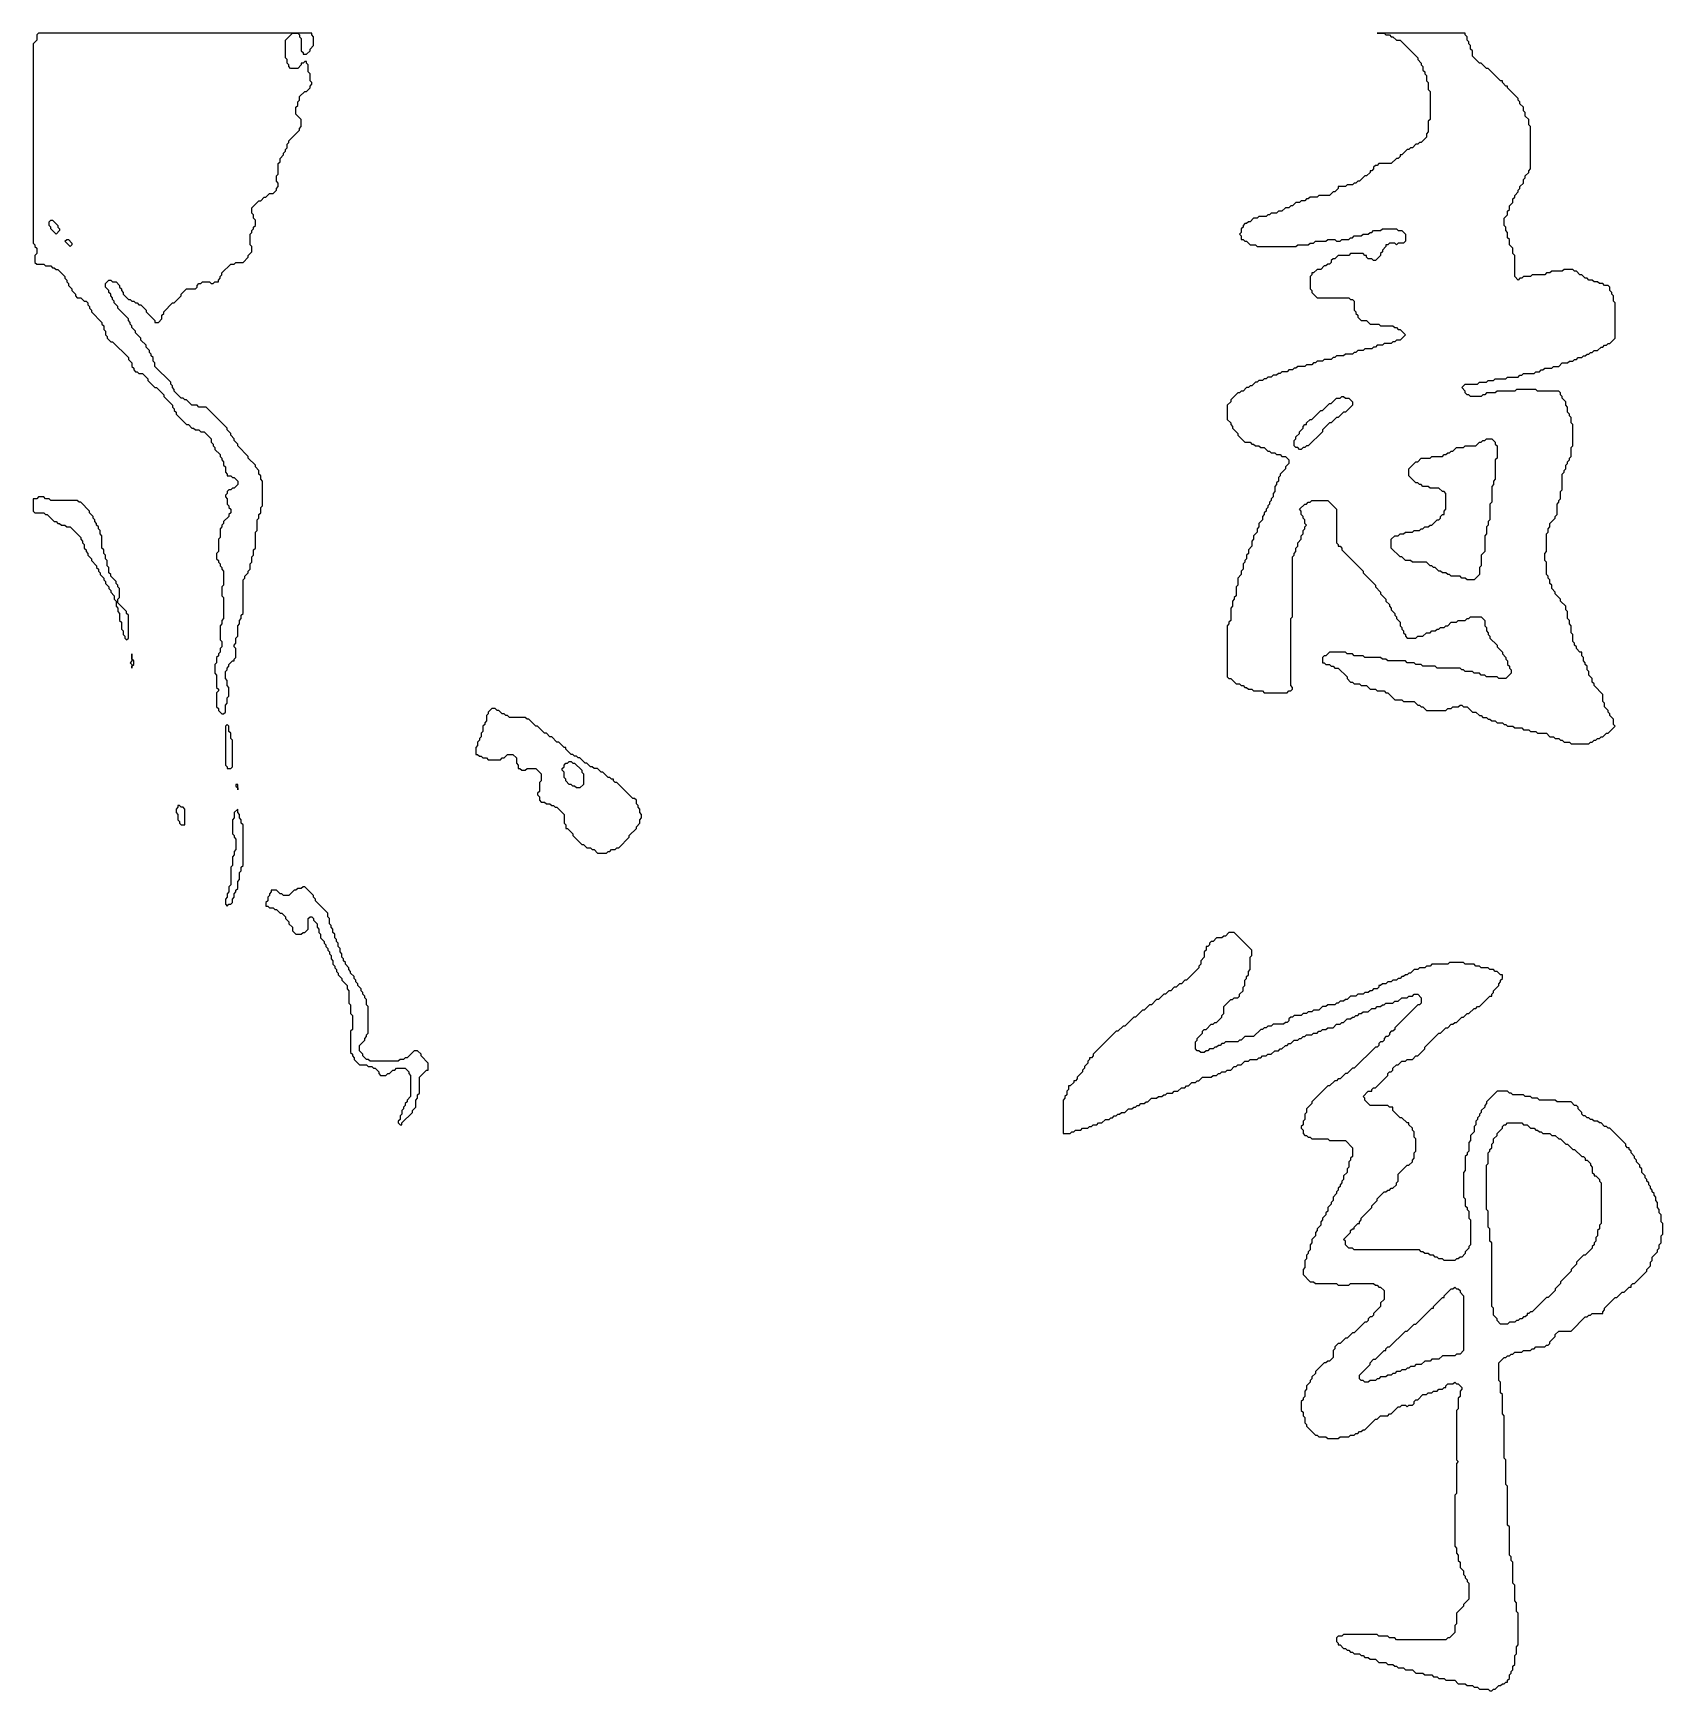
# Model space of a CAD drawing. Header units: millimetres. Extents: x 0 to 462, y 30 to 500.
import ezdxf

# ---------------------------------------------------------------- set-up
doc = ezdxf.new("R2010")
doc.units = ezdxf.units.MM

msp = doc.modelspace()

# ---------------------------------------------------------------- linework, layer by layer
for points in [[(1.5, 500), (1, 499.5), (1, 498), (0, 497), (0, 440.5), (0.5, 440), (0.5, 439.5), (1, 439), (1, 437.5), (0.5, 437), (0.5, 435), (1, 434.5), (3, 434.5), (3.5, 434), (5, 434), (5.5, 433.5), (6, 433.5), (6.5, 433), (7, 433), (9, 431), (9, 430.5), (9.5, 430), (9.5, 429.5), (10, 429), (10, 428.5), (11, 427.5), (11, 427), (12, 426), (12, 425.5), (12.5, 425), (13.5, 425), (14.5, 424), (15, 424), (15.5, 423.5), (15.5, 423), (16, 422.5), (16, 422), (16.5, 421.5), (16.5, 421), (19.5, 418), (19.5, 417.5), (20, 417), (20, 416), (20.5, 415.5), (20.5, 414.5), (21, 414), (21, 413.5), (22, 412.5), (22.5, 412.5), (27, 408), (27, 407.5), (28, 406.5), (28, 405.5), (28.5, 405), (28.5, 404.5), (29, 404), (29.5, 404), (30, 403.5), (31, 403.5), (32.5, 402), (32.5, 401.5), (34.5, 399.5), (35, 399.5), (37, 397.5), (37, 397), (39.5, 394.5), (39.5, 394), (40, 393.5), (40, 393), (40.5, 392.5), (40.5, 392), (43.5, 389), (44, 389), (45, 388), (45.5, 388), (46, 387.5), (47, 387.5), (47.5, 387), (48.5, 387), (50.5, 385), (50.5, 384), (51, 383.5), (51, 383), (51.5, 382.5), (51.5, 382), (53, 380.5), (53, 380), (53.5, 379.5), (53.5, 379), (54, 378.5), (54, 377.5), (54.5, 377), (54.5, 375.5), (55, 375), (55, 374.5), (56, 374.5), (56.5, 374), (57, 374), (58, 373), (58, 372), (57, 371), (56.5, 371), (56, 370.5), (55.5, 370.5), (55, 370), (55, 369.5), (54.5, 369), (54.5, 368.5), (55, 368), (55, 366.5), (55.5, 366), (55.5, 365.5), (56, 365), (56, 364), (55.5, 363.5), (55.5, 363), (54, 361.5), (54, 361), (53.5, 360.5), (53.5, 360), (53, 359.5), (53, 357), (52.5, 356.5), (52.5, 353), (52, 352.5), (52, 351), (52.5, 350.5), (52.5, 350), (53, 349.5), (53, 349), (53.5, 348.5), (53.5, 348), (54, 347.5), (54, 343.5), (53.5, 343), (53.5, 340.5), (54, 340), (54, 334), (53.5, 333.5), (53.5, 332.5), (53, 332), (53, 328), (53.5, 327.5), (53.5, 326), (53, 325.5), (53, 324.5), (52.5, 324), (52.5, 323.5), (52, 323), (52, 321.5), (51.5, 321), (51.5, 318.5), (52, 318), (52, 314.5), (52.5, 314), (52.5, 313.5), (52, 313), (52, 309), (52.5, 308.5), (52.5, 308), (53.5, 307), (54, 307), (54.5, 307.5), (54.5, 309.5), (55, 310), (55, 311.5), (55.5, 312), (55.5, 314.5), (55, 315), (55, 316.5), (54.5, 317), (54.5, 319), (55, 319.5), (55, 320), (55.5, 320.5), (55.5, 321), (56.5, 322), (57, 322), (57, 322.5), (57.5, 323), (57.5, 325.5), (57, 326), (57, 326.5), (57.5, 327), (57.5, 328.5), (58, 329), (58, 332), (58.5, 332.5), (58.5, 333.5), (59, 334), (59, 335), (59.5, 335.5), (59.5, 345), (60, 345.5), (60, 346), (61, 347), (61, 347.5), (61.5, 348), (61.5, 349.5), (62, 350), (62, 351.5), (62.5, 352), (62.5, 353.5), (63, 354), (63, 358.5), (63.5, 359), (63.5, 362), (64, 362.5), (64, 363.5), (64.5, 364), (64.5, 365.5), (65, 366), (65, 373), (64.5, 373.5), (64.5, 374.5), (64, 375), (64, 376), (63, 377), (63, 377.5), (61, 379.5), (61, 380), (58, 383), (58, 383.5), (57, 384.5), (57, 385), (56, 386), (56, 386.5), (55, 387.5), (55, 388), (49, 394), (47, 394), (46.5, 394.5), (45, 394.5), (43.5, 396), (43, 396), (42.5, 396.5), (42, 396.5), (40, 398.5), (40, 399), (39.5, 399.5), (39.5, 400), (39, 400.5), (39, 401), (34.5, 405.5), (34.5, 406.5), (34, 407), (34, 408), (33.5, 408.5), (33.5, 409), (33, 409.5), (33, 410), (32, 411), (32, 411.5), (30.5, 413), (30.5, 413.5), (29, 415), (29, 415.5), (28, 416.5), (28, 417), (27.5, 417.5), (27.5, 418), (27, 418.5), (27, 419), (24, 422), (24, 422.5), (23, 423.5), (23, 424), (22.5, 424.5), (22.5, 425), (22, 425.5), (22, 426), (21.5, 426.5), (21.5, 427), (20.5, 428), (20.5, 429), (21.5, 430), (22, 430), (22.5, 429.5), (23.5, 429.5), (24.5, 428.5), (24.5, 428), (25, 427.5), (25, 427), (25.5, 426.5), (25.5, 426), (27, 424.5), (27.5, 424.5), (28, 424), (28.5, 424), (29, 423.5), (29.5, 423.5), (30, 423), (30.5, 423), (32, 421.5), (32, 421), (34.5, 418.5), (34.5, 418), (35.5, 418), (36.5, 419), (36.5, 420), (37, 420.5), (37, 421), (39.5, 423.5), (40, 423.5), (42, 425.5), (42, 426), (43.5, 427.5), (46, 427.5), (46.5, 428), (46.5, 428.5), (47, 429), (47.5, 429), (48, 429.5), (50, 429.5), (50.5, 429), (51, 429), (51.5, 429.5), (52.5, 429.5), (52.5, 430), (53, 430.5), (53, 431), (53.5, 431.5), (53.5, 432), (56, 434.5), (57, 434.5), (57.5, 435), (59.5, 435), (61, 436.5), (61, 437), (62, 438), (62, 439.5), (61.5, 440), (61.5, 443), (62, 443.5), (62, 444), (62.5, 444.5), (62.5, 445), (63, 445.5), (63, 447), (62.5, 447.5), (62.5, 448.5), (62, 449), (62, 450.5), (64, 452.5), (64.5, 452.5), (65.5, 453.5), (66, 453.5), (67, 454.5), (68, 454.5), (69, 455.5), (69, 456), (69.5, 456.5), (69.5, 457.5), (69, 458), (69, 459.5), (69.5, 460), (69.5, 463), (70, 463.5), (70, 464.5), (71, 465.5), (71, 466), (71.5, 466.5), (71.5, 467), (72, 467.5), (72, 468.5), (72.5, 469), (72.5, 469.5), (75.5, 472.5), (75.5, 473), (76, 473.5), (76, 475.5), (74.5, 477), (74.5, 479), (75, 479.5), (75, 480.5), (75.5, 481), (75.5, 482), (77, 483.5), (77.5, 483.5), (78.5, 484.5), (78.5, 485), (79, 485.5), (79, 486), (78.5, 486.5), (78.5, 488.5), (78, 489), (78, 491), (77.5, 491.5), (77.5, 492), (77, 492), (76.5, 491.5), (76, 491.5), (76, 491), (75, 490), (73, 490), (72.5, 490.5), (72.5, 491), (72, 491.5), (72, 492.5), (71.5, 493), (71.5, 498), (73.5, 500), (75, 500), (75.5, 499.5), (75.5, 499), (76, 498.5), (76, 495), (76.5, 494.5), (76.5, 494), (77.5, 494), (78.5, 495), (78.5, 495.5), (79.5, 496.5), (79.5, 499), (79, 499.5), (79, 500)], [(381, 500), (383, 500), (383.5, 499.5), (384.5, 499.5), (385, 499), (385.5, 499), (386.5, 498), (387.5, 498), (392.5, 493), (392.5, 492.5), (393.5, 491.5), (393.5, 491), (394, 490.5), (394, 489.5), (394.5, 489), (394.5, 488.5), (395, 488), (395, 486.5), (395.5, 486), (395.5, 484), (396, 483.5), (396, 475.5), (395.5, 475), (395.5, 472), (395, 471.5), (395, 470.5), (393.5, 469), (393, 469), (392.5, 468.5), (392, 468.5), (391, 467.5), (390.5, 467.5), (390, 467), (389.5, 467), (388, 465.5), (387.5, 465.5), (387.5, 465), (387, 464.5), (386.5, 464.5), (385, 463), (381.5, 463), (381, 462.5), (380.5, 462.5), (380, 462), (380, 461.5), (379.5, 461), (379, 461), (379, 460.5), (378, 459.5), (377.5, 459.5), (376, 458), (375.5, 458), (375, 457.5), (374.5, 457.5), (374, 457), (372.5, 457), (372, 456.5), (370, 456.5), (370, 456), (369, 455), (368.5, 455), (367.5, 454), (364.5, 454), (364, 453.5), (362, 453.5), (361.5, 453), (361, 453), (360.5, 452.5), (359.5, 452.5), (359, 452), (358, 452), (357, 451), (356.5, 451), (356, 450.5), (355, 450.5), (354, 449.5), (353, 449.5), (352.5, 449), (351, 449), (350.5, 448.5), (350, 448.5), (349.5, 448), (347.5, 448), (347, 447.5), (346, 447.5), (345, 446.5), (344.5, 446.5), (344, 446), (343.5, 446), (343, 445.5), (343, 445), (342.5, 444.5), (342.5, 443.5), (342, 443), (342.5, 442.5), (342.5, 441.5), (343, 441.5), (343.5, 441), (344, 441), (345, 440), (346.5, 440), (347, 439.5), (358, 439.5), (358.5, 440), (361.5, 440), (362, 440.5), (363, 440.5), (363.5, 441), (366.5, 441), (367, 441.5), (369, 441.5), (369.5, 441), (370.5, 441), (371, 441.5), (373, 441.5), (373.5, 442), (374, 442), (374.5, 442.5), (376.5, 442.5), (377, 443), (378.5, 443), (379, 443.5), (379.5, 443.5), (380, 444), (382, 444), (382.5, 444.5), (386.5, 444.5), (387, 444), (388, 444), (389, 443), (389, 441), (388.5, 440.5), (387, 440.5), (386.5, 440), (386, 440.5), (384.5, 440.5), (384, 440), (383.5, 440), (383.5, 439.5), (382.5, 438.5), (382.5, 438), (382, 437.5), (382, 437), (380.5, 435.5), (380, 435.5), (379.5, 436), (378.5, 436), (378, 436.5), (378, 437), (377.5, 437), (377, 437.5), (373.5, 437.5), (373, 437), (370, 437), (369, 436), (368.5, 436), (368, 435.5), (368, 435), (367.5, 434.5), (367, 434.5), (366.5, 434), (366, 434), (365, 433), (364, 433), (363, 432), (362.5, 432), (362.5, 431.5), (362, 431), (362, 427.5), (362.5, 427), (362.5, 426.5), (364, 425), (373, 425), (373.5, 424.5), (374, 424.5), (374.5, 424), (374.5, 421.5), (375, 421), (375, 420.5), (375.5, 420), (375.5, 419.5), (376.5, 418.5), (378, 418.5), (379, 417.5), (381.5, 417.5), (382, 417), (385.5, 417), (386, 416.5), (386.5, 416.5), (387, 416), (387.5, 416), (389, 414.5), (387.5, 413), (386.5, 413), (386, 412.5), (385.5, 412.5), (385, 412), (383, 412), (382.5, 411.5), (381, 411.5), (380.5, 411), (380, 411), (379.5, 410.5), (377.5, 410.5), (377, 410), (375.5, 410), (375, 409.5), (374.5, 409.5), (374, 409), (372, 409), (371.5, 408.5), (369.5, 408.5), (369, 408), (368.5, 408), (368, 407.5), (366, 407.5), (365.5, 407), (364, 407), (363.5, 406.5), (363, 406.5), (362.5, 406), (361, 406), (360.5, 405.5), (358.5, 405.5), (358, 405), (357.5, 405), (357, 404.5), (356, 404.5), (355.5, 404), (354, 404), (353.5, 403.5), (353, 403.5), (352.5, 403), (351.5, 403), (351, 402.5), (350, 402.5), (349.5, 402), (349, 402), (348.5, 401.5), (347.5, 401.5), (347, 401), (346.5, 401), (345.5, 400), (345, 400), (344.5, 399.5), (344, 399.5), (343, 398.5), (342.5, 398.5), (342, 398), (341.5, 398), (339.5, 396), (339.5, 395.5), (338.5, 394.5), (338.5, 390.5), (339.5, 389.5), (339.5, 389), (340, 388.5), (340, 388), (341.5, 386.5), (341.5, 386), (343.5, 384), (345, 384), (345.5, 383.5), (346, 383.5), (346.5, 383), (347.5, 383), (348, 382.5), (349, 382.5), (350, 381.5), (350.5, 381.5), (351, 381), (352, 381), (352.5, 380.5), (353.5, 380.5), (354, 380), (355, 380), (356, 379), (356, 378), (355, 377), (355, 376.5), (353.5, 375), (353.5, 374.5), (353, 374), (353, 373), (352.5, 372.5), (352.5, 372), (352, 371.5), (352, 370), (351.5, 369.5), (351.5, 368.5), (351, 368), (351, 367.5), (350.5, 367), (350.5, 366.5), (350, 366), (350, 365.5), (349.5, 365), (349.5, 364.5), (349, 364), (349, 363.5), (348.5, 363), (348.5, 362), (347.5, 361), (347.5, 360), (347, 359.5), (347, 358.5), (346, 357.5), (346, 356.5), (345.5, 356), (345.5, 354.5), (344.5, 353.5), (344.5, 352.5), (344, 352), (344, 351), (343.5, 350.5), (343.5, 350), (343, 349.5), (343, 348), (342.5, 347.5), (342.5, 346.5), (341.5, 345.5), (341.5, 343.5), (341, 343), (341, 340.5), (340.5, 340), (340.5, 339.5), (340, 339), (340, 337.5), (339.5, 337), (339.5, 333.5), (339, 333), (339, 332.5), (338.5, 332), (338.5, 317.5), (339, 317), (339.5, 317), (341, 315.5), (342, 315.5), (342.5, 315), (343, 315), (343.5, 314.5), (344, 314.5), (344.5, 314), (345.5, 314), (346, 313.5), (348.5, 313.5), (349, 313), (355.5, 313), (356, 313.5), (356.5, 313.5), (357, 314), (357, 314.5), (356.5, 315), (356.5, 334), (357, 334.5), (357, 351.5), (357.5, 352), (357.5, 352.5), (358, 353), (358, 354), (358.5, 354.5), (358.5, 355.5), (359.5, 356.5), (359.5, 357.5), (360, 358), (360, 359), (360.5, 359.5), (360.5, 360), (361, 360.5), (360.5, 361), (360.5, 362), (360, 362.5), (360, 363), (359.5, 363.5), (359.5, 364.5), (359, 365), (360.5, 366.5), (361, 366.5), (361.5, 367), (362, 367), (362.5, 367.5), (367, 367.5), (369.5, 365), (369.5, 355.5), (370, 355), (370, 354.5), (370.5, 354.5), (371, 354), (371, 353.5), (377, 347.5), (377, 347), (380.5, 343.5), (380.5, 343), (382, 341.5), (382, 341), (383.5, 339.5), (383.5, 339), (384.5, 338), (384.5, 337.5), (385, 337), (385, 336.5), (386, 335.5), (386, 335), (386.5, 334.5), (386.5, 334), (387.5, 333), (387.5, 332), (388, 331.5), (388, 331), (388.5, 330.5), (388.5, 330), (389, 329.5), (389, 329), (389.5, 328.5), (392, 328.5), (392.5, 329), (394, 329), (395, 330), (396, 330), (396.5, 330.5), (397.5, 330.5), (398, 331), (398.5, 331), (399, 331.5), (400, 331.5), (400.5, 332), (401, 332), (402, 333), (403.5, 333), (404, 333.5), (406, 333.5), (406.5, 334), (407, 334), (407.5, 334.5), (410.5, 334.5), (411.5, 333.5), (411.5, 332), (412, 331.5), (412, 330.5), (412.5, 330), (412.5, 329.5), (413, 329), (413, 328.5), (415, 326.5), (415, 326), (416.5, 324.5), (416.5, 324), (417.5, 323), (417.5, 322.5), (418, 322), (418, 321), (418.5, 320.5), (418.5, 320), (419, 319.5), (419, 318.5), (417.5, 317), (415.5, 317), (415, 317.5), (412, 317.5), (411.5, 318), (410.5, 318), (410, 318.5), (408.5, 318.5), (408, 319), (406, 319), (405.5, 319.5), (405, 319.5), (404.5, 320), (398, 320), (397.5, 320.5), (394, 320.5), (393.5, 321), (392, 321), (391.5, 321.5), (389.5, 321.5), (389, 322), (384, 322), (383.5, 322.5), (382.5, 322.5), (382, 323), (377.5, 323), (377, 323.5), (374.5, 323.5), (374, 324), (372.5, 324), (372, 324.5), (367.5, 324.5), (366.5, 323.5), (366, 323.5), (365.5, 323), (365.5, 321.5), (366, 321.5), (366.5, 321), (367.5, 321), (368, 320.5), (368.5, 320.5), (369, 320), (370, 320), (372.5, 317.5), (372.5, 317), (373.5, 316), (374, 316), (374.5, 315.5), (376, 315.5), (376.5, 315), (378, 315), (379, 314), (380.5, 314), (381, 313.5), (383, 313.5), (383.5, 313), (384, 313), (386, 311), (388, 311), (388.5, 310.5), (391.5, 310.5), (392.5, 309.5), (393, 309.5), (393.5, 309), (394, 309), (395, 308), (400.5, 308), (401, 308.5), (402, 308.5), (402.5, 309), (404, 309), (404.5, 309.5), (405, 309.5), (405.5, 309), (406.5, 309), (408, 307.5), (409, 307.5), (410, 306.5), (410.5, 306.5), (411, 306), (412, 306), (412.5, 305.5), (413, 305.5), (413.5, 305), (414.5, 305), (415, 304.5), (416.5, 304.5), (417, 304), (417.5, 304), (418, 303.5), (419.5, 303.5), (420, 303), (422, 303), (422.5, 302.5), (424, 302.5), (424.5, 302), (426, 302), (426.5, 301.5), (429, 301.5), (430, 300.5), (431, 300.5), (431.5, 300), (432.5, 300), (433, 299.5), (433.5, 299.5), (434, 299), (435.5, 299), (436, 298.5), (441, 298.5), (441.5, 299), (442, 299), (442.5, 299.5), (443, 299.5), (443.5, 300), (444, 300), (444.5, 300.5), (445, 300.5), (446, 301.5), (446.5, 301.5), (448.5, 303.5), (448, 304), (448, 305.5), (447, 306.5), (447, 307), (446.5, 307.5), (446.5, 308), (445.5, 309), (445.5, 310), (445, 310.5), (445, 312.5), (442.5, 315), (442.5, 315.5), (442, 316), (442, 317), (441, 318), (441, 319), (440.5, 319.5), (440.5, 320.5), (440, 321), (440, 321.5), (439.5, 322), (439.5, 323), (439, 323.5), (439, 324.5), (438.5, 324.5), (437.5, 325.5), (437.5, 326), (437, 326.5), (437, 327), (436.5, 327.5), (436.5, 329.5), (436, 330), (436, 332), (435.5, 332.5), (435.5, 333.5), (435, 334), (435, 336), (434.5, 336.5), (434.5, 337.5), (433, 339), (433, 339.5), (431.5, 341), (431.5, 341.5), (430.5, 342.5), (430.5, 343.5), (430, 344), (430, 345), (429.5, 345.5), (429.5, 346), (429, 346.5), (429, 350), (428.5, 350.5), (428.5, 352.5), (429, 353), (429, 358), (429.5, 358.5), (429.5, 359.5), (430, 360), (430, 361), (431.5, 362.5), (431.5, 363), (432, 363.5), (432, 366.5), (432.5, 367), (432.5, 367.5), (433, 368), (433, 370), (433.5, 370.5), (433.5, 375), (434, 375.5), (434, 376), (434.5, 376.5), (434.5, 377.5), (435, 378), (435, 378.5), (435.5, 379), (435.5, 379.5), (436, 380), (436, 382.5), (436.5, 383), (436.5, 389), (436, 389.5), (436, 391), (435.5, 391.5), (435.5, 392), (435, 392.5), (435, 394), (434.5, 394.5), (434.5, 395.5), (433.5, 396.5), (433.5, 397), (433, 397.5), (433, 398), (432.5, 398.5), (426.5, 398.5), (426, 399), (420.5, 399), (420, 398.5), (415, 398.5), (414.5, 398), (412, 398), (411.5, 397.5), (411, 397.5), (410.5, 397), (407.5, 397), (407, 397.5), (406.5, 397.5), (406, 398), (406, 398.5), (405, 399.5), (406, 400.5), (409.5, 400.5), (410, 401), (412, 401), (412.5, 401.5), (414, 401.5), (414.5, 402), (417.5, 402), (418, 402.5), (421, 402.5), (421.5, 403), (422, 403), (422.5, 403.5), (425.5, 403.5), (426, 404), (427, 404), (427.5, 404.5), (428, 404.5), (428.5, 405), (430.5, 405), (431, 405.5), (432.5, 405.5), (433.5, 406.5), (435, 406.5), (435.5, 407), (436.5, 407), (437, 407.5), (437.5, 407.5), (438, 408), (439, 408), (439.5, 408.5), (440, 408.5), (440.5, 409), (441, 409), (441.5, 409.5), (442, 409.5), (442.5, 410), (443.5, 410), (444.5, 411), (445, 411), (445.5, 411.5), (446, 411.5), (446.5, 412), (447, 412), (448.5, 413.5), (448.5, 423.5), (448, 424), (448, 425.5), (447.5, 426), (447.5, 426.5), (447, 427), (447, 428), (446.5, 428.5), (445.5, 428.5), (445, 429), (444, 429), (443.5, 429.5), (442.5, 429.5), (442, 430), (441, 430), (440.5, 430.5), (440, 430.5), (439, 431.5), (438.5, 431.5), (437.5, 432.5), (437, 432.5), (436.5, 433), (434, 433), (433.5, 432.5), (430.5, 432.5), (430, 432), (429, 432), (428.5, 431.5), (425, 431.5), (424.5, 431), (422.5, 431), (422, 430.5), (421.5, 430.5), (421, 430), (420, 431), (420, 437), (419.5, 437.5), (419.5, 439), (418.5, 440), (418.5, 441.5), (418, 442), (418, 443.5), (417.5, 444), (417.5, 445), (417, 445.5), (417, 447.5), (418, 448.5), (418, 449.5), (418.5, 450), (418.5, 451), (419.5, 452), (419.5, 453), (420, 453.5), (420, 454), (421, 455), (421, 455.5), (421.5, 456), (421.5, 456.5), (422.5, 457.5), (422.5, 458.5), (423, 459), (423, 459.5), (424, 460.5), (424, 461), (424.5, 461.5), (424.5, 473.5), (424, 474), (424, 475.5), (423, 476.5), (423, 477.5), (422.5, 478), (422.5, 479), (421.5, 480), (421.5, 480.5), (421, 481), (421, 481.5), (418, 484.5), (418, 485), (417.5, 485), (416.5, 486), (416.5, 486.5), (416, 486.5), (412.5, 490), (412, 490), (410.5, 491.5), (410, 491.5), (408, 493.5), (408, 495), (407.5, 495.5), (407.5, 496.5), (407, 497), (407, 497.5), (406.5, 498), (406.5, 499), (406, 499.5), (406, 500)], [(4.5, 446.5), (5, 447), (5.5, 447), (7, 445.5), (7, 445), (7.5, 444.5), (7.5, 444), (6.5, 443), (5, 444.5), (5, 445), (4.5, 445.5)], [(9, 441), (9.5, 441.5), (10, 441.5), (11, 440.5), (11, 440), (10.5, 439.5)], [(370.5, 396.5), (371, 397), (371.5, 397), (372, 396.5), (373, 396.5), (374, 395.5), (374, 394.5), (372, 392.5), (371.5, 392.5), (370, 391), (369.5, 391), (368, 389.5), (367.5, 389.5), (365.5, 387.5), (365.5, 387), (361.5, 383), (361, 383), (360.5, 382.5), (360, 382.5), (359.5, 382), (359, 382), (358.5, 382.5), (358, 382.5), (357.5, 383), (357.5, 384.5), (358, 385), (358, 385.5), (359, 386.5), (359, 387), (360, 388), (360, 388.5), (360.5, 389), (361, 389), (361, 389.5), (362, 390.5), (362.5, 390.5), (365, 393), (365.5, 393), (367.5, 395), (368, 395), (369.5, 396.5)], [(411.5, 384.5), (412, 385), (413.5, 385), (414.5, 384), (414.5, 383.5), (415, 383), (415, 379.5), (414.5, 379), (414.5, 373.5), (414, 373), (414, 372), (413.5, 371.5), (413.5, 367), (413, 366.5), (413, 362), (412.5, 361.5), (412.5, 360.5), (412, 360), (412, 358), (411.5, 357.5), (411.5, 353), (410.5, 352), (410.5, 349), (410, 348.5), (410, 346.5), (408.5, 345), (406.5, 345), (406, 345.5), (405, 345.5), (404.5, 346), (402, 346), (401.5, 346.5), (401, 346.5), (400.5, 347), (399.5, 347), (399, 347.5), (398.5, 347.5), (397.5, 348.5), (397, 348.5), (396.5, 349), (396, 349), (395, 350), (391, 350), (390.5, 350.5), (389, 350.5), (388, 351.5), (387.5, 351.5), (385, 354), (385, 356.5), (386, 357.5), (387, 357.5), (387.5, 358), (388.5, 358), (389, 358.5), (391, 358.5), (391.5, 359), (393, 359), (393.5, 359.5), (394, 359.5), (394.5, 360), (395.5, 360), (396, 360.5), (396.5, 360.5), (398, 362), (398.5, 362), (399, 362.5), (399, 363), (399.5, 363.5), (400, 363.5), (400, 364.5), (400.5, 365), (400.5, 369.5), (400, 370), (399.5, 370), (398.5, 371), (396, 371), (395.5, 371.5), (394, 371.5), (393.5, 372), (393, 372), (392.5, 372.5), (392, 372.5), (390, 374.5), (390, 376.5), (392, 378.5), (392.5, 378.5), (393.5, 379.5), (396, 379.5), (396.5, 380), (399.5, 380), (400, 380.5), (400.5, 380.5), (401, 381), (401.5, 381), (402, 381.5), (402.5, 381.5), (403.5, 382.5), (405.5, 382.5), (406, 383), (409, 383), (410, 384), (410.5, 384), (411, 384.5)], [(1.5, 368.5), (1, 368), (0, 368), (0, 364.5), (0.5, 364), (3, 364), (3.5, 363.5), (4, 363.5), (6, 361.5), (6.5, 361.5), (7, 361), (7.5, 361), (8, 360.5), (9, 360.5), (9.5, 360), (10.5, 360), (13.5, 357), (13.5, 356.5), (14, 356), (14, 355.5), (14.5, 355), (14.5, 354), (15, 353.5), (15, 353), (15.5, 352.5), (15.5, 352), (16.5, 351), (16.5, 350.5), (18, 349), (18, 348.5), (18.5, 348), (18.5, 347.5), (19, 347), (19, 346.5), (20, 345.5), (20, 345), (20.5, 344.5), (20.5, 344), (21.5, 343), (21.5, 342.5), (22, 342), (22, 341.5), (23, 340.5), (23, 339.5), (23.5, 339), (23.5, 337.5), (24, 337), (24, 336), (24.5, 335.5), (24.5, 333.5), (25, 333), (25, 331), (25.5, 330.5), (25.5, 329.5), (26, 329), (26, 328.5), (26.5, 328), (27, 328.5), (27, 335), (26.5, 335.5), (26.5, 336), (24, 338.5), (24, 339.5), (24.5, 340), (24.5, 342.5), (24, 343), (24, 343.5), (23.5, 344), (23.5, 344.5), (22, 346), (22, 346.5), (21.5, 347), (21.5, 348.5), (21, 349), (21, 350.5), (20.5, 351), (20.5, 352), (20, 352.5), (20, 353.5), (19.5, 354), (19.5, 357.5), (19, 358), (19, 359), (18.5, 359.5), (18.5, 360), (18, 360.5), (18, 361), (17.5, 361.5), (17.5, 362), (17, 362.5), (17, 363), (16, 364), (16, 364.5), (13.5, 367), (13, 367), (12.5, 367.5), (5, 367.5), (4.5, 368), (3.5, 368), (3, 368.5)], [(28, 324), (28, 322), (27.5, 321.5), (28, 321), (28, 320), (28, 320.5), (28.5, 321), (28.5, 322), (28, 322.5)], [(130, 308.5), (129, 307.5), (129, 307), (128.5, 306.5), (128.5, 305), (128, 304.5), (128, 304), (127.5, 303.5), (127.5, 302), (127, 301.5), (127, 300.5), (126.5, 300), (126.5, 299.5), (126, 299), (126, 298), (125.5, 297.5), (125.5, 295.5), (126, 295.5), (126.5, 295), (127, 295), (127.5, 294.5), (128.5, 294.5), (129, 294), (132.5, 294), (133, 294.5), (133.5, 294.5), (134.5, 295.5), (136, 295.5), (137, 294.5), (137, 293), (137.5, 292.5), (137.5, 291.5), (138, 291.5), (138.5, 291), (139.5, 291), (140, 291.5), (142.5, 291.5), (144, 290), (144, 288), (143.5, 287.5), (143.5, 285), (143, 284.5), (143, 284), (143.5, 283.5), (143.5, 282.5), (144, 282), (145, 282), (145.5, 281.5), (146.5, 281.5), (147, 281), (147.5, 281), (148, 280.5), (148.5, 280.5), (150.5, 278.5), (150.5, 276), (151, 275.5), (151, 274.5), (151.5, 274.5), (153, 273), (153, 272.5), (155.5, 270), (156, 270), (157, 269), (158, 269), (158.5, 268.5), (159, 268.5), (160, 267.5), (162.5, 267.5), (163, 268), (163.5, 268), (164, 268.5), (165, 268.5), (165.5, 269), (166, 269), (169, 272), (169, 272.5), (171, 274.5), (171, 275), (172, 276), (172, 277), (172.5, 277.5), (172.5, 278.5), (172, 279), (172, 280), (171.5, 280.5), (171.5, 281), (171, 281.5), (171, 282.5), (170.5, 283), (170, 283), (165.5, 287.5), (165, 287.5), (164.5, 288), (164.5, 288.5), (164, 288.5), (163.5, 289), (163, 289), (161.5, 290.5), (161, 290.5), (160, 291.5), (159, 291.5), (158.5, 292), (158, 292), (157, 293), (156.5, 293), (155, 294.5), (154.5, 294.5), (154, 295), (153.5, 295), (153, 295.5), (152.5, 295.5), (151, 297), (151, 297.5), (150.5, 297.5), (149, 299), (148.5, 299), (147, 300.5), (146.5, 300.5), (145.5, 301.5), (145, 301.5), (143, 303.5), (142.5, 303.5), (140.5, 305.5), (140, 305.5), (139.5, 306), (135, 306), (134.5, 306.5), (134, 306.5), (133.5, 307), (133, 307), (132, 308), (131.5, 308), (131, 308.5)], [(55, 304), (54.5, 303.5), (54.5, 292.5), (55, 292), (55, 291.5), (56, 291.5), (56.5, 292), (56.5, 299.5), (56, 300), (56, 301.5), (55.5, 302), (55.5, 303.5)], [(151.5, 293), (152, 293.5), (152.5, 293.5), (153, 293), (153.5, 293), (155.5, 291), (155.5, 290.5), (156, 290), (156, 287), (155, 286), (154, 286), (153.5, 286.5), (153, 286.5), (152.5, 287), (152, 287), (151, 288), (151, 288.5), (150.5, 289), (150.5, 290.5), (150, 291), (150, 291.5), (150.5, 292), (150.5, 292.5), (151, 293)], [(57.5, 287), (57.5, 286.5), (58, 286), (58, 285.5), (58, 287)], [(41, 281), (41, 280.5), (40.5, 280), (40.5, 279), (41, 278.5), (41, 277), (41.5, 276.5), (41.5, 276), (42, 275.5), (43, 275.5), (43, 280), (42.5, 280.5), (42, 280.5), (41.5, 281)], [(58, 280), (57, 279), (57, 277.5), (56.5, 277), (56.5, 273), (57, 272.5), (57, 272), (57.5, 271.5), (57.5, 268.5), (57, 268), (57, 267), (56.5, 266.5), (56.5, 264), (56, 263.5), (56, 258.5), (55.5, 258), (55.5, 256.5), (55, 256), (55, 255), (54.5, 254.5), (54.5, 253), (55, 252.5), (55.5, 253), (56, 253), (56.5, 253.5), (56.5, 254.5), (57, 255), (57, 256), (57.5, 256.5), (57.5, 257), (58, 257.5), (58, 259.5), (58.5, 260), (58.5, 262), (59, 262.5), (59, 263.5), (59.5, 264), (59.5, 275.5), (59, 276), (59, 277), (58.5, 277.5), (58.5, 278.5), (58, 279)], [(76.5, 258), (76, 257.5), (75, 257.5), (74.5, 257), (74, 257), (72.5, 255.5), (71, 255.5), (70.5, 256), (70, 256), (69, 257), (67.5, 257), (67.5, 256.5), (67, 256), (67, 255.5), (66.5, 255), (66.5, 254), (66, 253.5), (66, 252.5), (66.5, 252.5), (67, 252), (68, 252), (68.5, 251.5), (69, 251.5), (70, 250.5), (70.5, 250.5), (71.5, 249.5), (71.5, 249), (72.5, 248), (72.5, 247.5), (73.5, 246.5), (73.5, 245.5), (74.5, 244.5), (76, 244.5), (76.5, 245), (77, 245), (78, 246), (78, 249), (78.5, 249.5), (79, 249.5), (79.5, 249), (79.5, 248.5), (80.5, 247.5), (80.5, 246.5), (81, 246), (81, 245), (81.5, 244.5), (81.5, 243.5), (82.5, 242.5), (82.5, 242), (83, 241.5), (83, 241), (83.5, 240.5), (83.5, 240), (84, 239.5), (84, 239), (84.5, 238.5), (84.5, 237.5), (85, 237), (85, 236), (85.5, 235.5), (85.5, 235), (86, 234.5), (86, 234), (86.5, 233.5), (86.5, 233), (87.5, 232), (87.5, 231.5), (89, 230), (89, 229), (89.5, 228.5), (89.5, 225), (90, 224.5), (90, 222), (90.5, 221.5), (90.5, 217.5), (90, 217), (90, 211), (90.5, 210.5), (90.5, 210), (91, 209.5), (91, 209), (92.5, 207.5), (94.5, 207.5), (95, 207), (96, 207), (96.5, 206.5), (97, 206.5), (98, 205.5), (98, 205), (98.5, 204.5), (100, 204.5), (100.5, 205), (101, 205), (102, 206), (102.5, 206), (103, 206.5), (105.5, 206.5), (106.5, 205.5), (106.5, 205), (107, 204.5), (107, 198.5), (106, 197.5), (106, 197), (105.5, 196.5), (105.5, 196), (105, 195.5), (105, 195), (104.5, 194.5), (104.5, 193.5), (104, 193), (104, 192), (103.5, 191.5), (103.5, 191), (104, 190.5), (104.5, 190.5), (104.5, 191), (107.5, 194), (107.5, 194.5), (108.5, 195.5), (108.5, 197.5), (109, 198), (109, 199), (109.5, 199.5), (109.5, 204), (111.5, 206), (112, 206), (112, 208), (110, 210), (110, 210.5), (109, 211.5), (108, 211.5), (106, 209.5), (105.5, 209.5), (105, 209), (104, 209), (103.5, 208.5), (95.5, 208.5), (95, 209), (94.5, 209), (93.5, 210), (93.5, 210.5), (92.5, 211.5), (92.5, 213), (94, 214.5), (94, 215), (94.5, 215.5), (94.5, 216), (95, 216.5), (95, 224), (94.5, 224.5), (94.5, 226), (94, 226.5), (94, 227), (93.5, 227.5), (93.5, 228), (93, 228.5), (93, 229), (92, 230), (92, 230.5), (91.5, 231), (91.5, 231.5), (91, 232), (91, 232.5), (90, 233.5), (90, 234), (89.5, 234.5), (89.5, 235), (88.5, 236), (88.5, 236.5), (88, 237), (88, 237.5), (87.5, 238), (87.5, 239), (87, 239.5), (87, 240.5), (86.5, 241), (86.5, 242), (86, 242.5), (86, 243), (85.5, 243.5), (85.5, 244.5), (85, 245), (85, 246), (84.5, 246.5), (84.5, 247), (84, 247.5), (84, 249), (83.5, 249.5), (83.5, 250.5), (80, 254), (80, 254.5), (79.5, 255), (79.5, 255.5), (77, 258)], [(339, 245), (338, 244), (337.5, 244), (337, 243.5), (335.5, 243.5), (334.5, 242.5), (334, 242.5), (333.5, 242), (333.5, 241.5), (333, 241), (332.5, 241), (332.5, 240), (332, 239.5), (332, 238), (331, 237), (331, 236), (330.5, 235.5), (330.5, 235), (327, 231.5), (326.5, 231.5), (325.5, 230.5), (325, 230.5), (324, 229.5), (323.5, 229.5), (322.5, 228.5), (322, 228.5), (321, 227.5), (320.5, 227.5), (319, 226), (318.5, 226), (317, 224.5), (316.5, 224.5), (315, 223), (314.5, 223), (312.5, 221), (312, 221), (309.5, 218.5), (309, 218.5), (307.5, 217), (307, 217), (300.5, 210.5), (300.5, 210), (300, 209.5), (299.5, 209.5), (299.5, 209), (299, 208.5), (299, 208), (298, 207), (298, 206.5), (297.5, 206), (297.5, 205.5), (296, 204), (296, 203.5), (295.5, 203), (295, 203), (295, 202.5), (294, 201.5), (293.5, 201.5), (293.5, 200.5), (293, 200), (293, 199), (292.5, 198.5), (292.5, 198), (292, 197.5), (292, 188), (294, 188), (294.5, 188.5), (295, 188.5), (295.5, 189), (297, 189), (297.5, 189.5), (299, 189.5), (299.5, 190), (300, 190), (300.5, 190.5), (301.5, 190.5), (302, 191), (303, 191), (304, 192), (305, 192), (305.5, 192.5), (306, 192.5), (306.5, 193), (307, 193), (307.5, 193.5), (308, 193.5), (308.5, 194), (309.5, 194), (310.5, 195), (311.5, 195), (312, 195.5), (312.5, 195.5), (313, 196), (313.5, 196), (314, 196.5), (315, 196.5), (315.5, 197), (316, 197), (317, 198), (318.5, 198), (319, 198.5), (320, 198.5), (320.5, 199), (321, 199), (321.5, 199.5), (323, 199.5), (323.5, 200), (324.5, 200), (325.5, 201), (326.5, 201), (327, 201.5), (327.5, 201.5), (328.5, 202.5), (329.5, 202.5), (330, 203), (330.5, 203), (331.5, 204), (334, 204), (334.5, 204.5), (335.5, 204.5), (336, 205), (336.5, 205), (337, 205.5), (338, 205.5), (338.5, 206), (339.5, 206), (340.5, 207), (341, 207), (341.5, 207.5), (342.5, 207.5), (343.5, 208.5), (344.5, 208.5), (345, 209), (347, 209), (347.5, 209.5), (348, 209.5), (348.5, 210), (349.5, 210), (350, 210.5), (351, 210.5), (352, 211.5), (353, 211.5), (353.5, 212), (354, 212), (355, 213), (355.5, 213), (356, 213.5), (356.5, 213.5), (357.5, 214.5), (358.5, 214.5), (359, 215), (359.5, 215), (360, 215.5), (360.5, 215.5), (361, 216), (362.5, 216), (363, 216.5), (364, 216.5), (364.5, 217), (365, 217), (365.5, 217.5), (366.5, 217.5), (367, 218), (368.5, 218), (369.5, 219), (370.5, 219), (371, 219.5), (371.5, 219.5), (372.5, 220.5), (373.5, 220.5), (374, 221), (374.5, 221), (375, 221.5), (375.5, 221.5), (376, 222), (376.5, 222), (377, 222.5), (378.5, 222.5), (379.5, 223.5), (380.5, 223.5), (381, 224), (382, 224), (382.5, 224.5), (383, 224.5), (383.5, 225), (385.5, 225), (386, 225.5), (387, 225.5), (388, 226.5), (389.5, 226.5), (390, 227), (391, 227), (391.5, 227.5), (392.5, 227.5), (393.5, 226.5), (393.5, 225), (393, 224.5), (392.5, 224.5), (386, 218), (386, 217.5), (385.5, 217), (385, 217), (384.5, 216.5), (384.5, 216), (384, 215.5), (383.5, 215.5), (383, 215), (383, 214.5), (382.5, 214), (382, 214), (381.5, 213.5), (381.5, 213), (381, 212.5), (380.5, 212.5), (374.5, 206.5), (374, 206.5), (372.5, 205), (372, 205), (370.5, 203.5), (370, 203.5), (369.5, 203), (369, 203), (367.5, 201.5), (367, 201.5), (362.5, 197), (362.5, 196.5), (361, 195), (361, 194), (360.5, 193.5), (360.5, 192), (360, 191.5), (360, 190.5), (359.5, 190), (359.5, 189.5), (360, 189), (360, 188), (360.5, 187.5), (361, 187.5), (361.5, 187), (362, 187), (362.5, 186.5), (367, 186.5), (367.5, 186), (372, 186), (374, 184), (374, 181.5), (373.5, 181), (373.5, 180.5), (373, 180), (373, 178.5), (372.5, 178), (372.5, 177), (371.5, 176), (371.5, 175), (371, 174.5), (371, 174), (370.5, 173.5), (370.5, 173), (370, 172.5), (370, 172), (369.5, 171.5), (369.5, 171), (368.5, 170), (368.5, 169), (368, 168.5), (368, 168), (367, 167), (367, 166), (366.5, 165.5), (366.5, 165), (365.5, 164), (365.5, 163.5), (365, 163), (365, 162), (364, 161), (364, 160.5), (363.5, 160), (363.5, 159), (362.5, 158), (362.5, 157), (362, 156.5), (362, 155), (361.5, 154.5), (361.5, 154), (361, 153.5), (361, 152.5), (360.5, 152), (360.5, 150), (360, 149.5), (360, 148), (362, 146), (363, 146), (363.5, 145.5), (369.5, 145.5), (370, 145), (373, 145), (373.5, 145.5), (380, 145.5), (380.5, 145), (381, 145), (381.5, 144.5), (382, 144.5), (383, 143.5), (383, 141), (382, 140), (382, 139), (380, 137), (380, 136.5), (379.5, 136), (379, 136), (378.5, 135.5), (378.5, 135), (378, 134.5), (377.5, 134.5), (374.5, 131.5), (374, 131.5), (372.5, 130), (372, 130), (370.5, 128.5), (370, 128.5), (369, 127.5), (369, 127), (368.5, 126.5), (368.5, 124.5), (367.5, 123.5), (367, 123.5), (366.5, 123), (366, 123), (363.5, 120.5), (363.5, 120), (362.5, 119), (362.5, 118.5), (362, 118), (362, 117.5), (361, 116.5), (361, 115.5), (360.5, 115), (360.5, 113.5), (360, 113), (360, 112.5), (359.5, 112), (359.5, 109.5), (360, 109), (360, 108), (360.5, 107.5), (360.5, 106), (361, 105.5), (361, 105), (363.5, 102.5), (364, 102.5), (364.5, 102), (366.5, 102), (367, 101.5), (370, 101.5), (370.5, 102), (373, 102), (373.5, 102.5), (374.5, 102.5), (375, 103), (375.5, 103), (376, 103.5), (376.5, 103.5), (377, 104), (377.5, 104), (380.5, 107), (381, 107), (382, 108), (384, 108), (384.5, 108.5), (385, 108.5), (387, 110.5), (387.5, 110.5), (388, 111), (389, 111), (389.5, 110.5), (390, 111), (391, 111), (391.5, 111.5), (391.5, 112), (392, 112.5), (392.5, 112.5), (394, 114), (395, 114), (395.5, 114.5), (396.5, 114.5), (397, 115), (398, 115), (398.5, 115.5), (399.5, 115.5), (400, 116), (400.5, 116), (400.5, 116.5), (401, 117), (402.5, 117), (403, 117.5), (403.5, 117), (404, 117), (405, 116), (405, 115.5), (404.5, 115), (404.5, 113.5), (404, 113), (404, 110), (403.5, 109.5), (403.5, 95.5), (404, 95), (403.5, 94.5), (403.5, 86), (403, 85.5), (403, 71), (403.5, 70.5), (403.5, 69), (404, 68.5), (404, 67), (404.5, 66.5), (404.5, 65), (405.5, 64), (405.5, 63), (406, 62.5), (406, 62), (406.5, 61.5), (406.5, 61), (407, 60.5), (407, 56), (405.5, 54.5), (405.5, 54), (403.5, 52), (403.5, 49), (403, 48.5), (403, 46.5), (401.5, 45), (401, 45), (400.5, 44.5), (386.5, 44.5), (386, 45), (384.5, 45), (384, 45.5), (381.5, 45.5), (381, 46), (371.5, 46), (371, 45.5), (370, 45.5), (369.5, 45), (369.5, 44), (370, 43.5), (370, 43), (370.5, 43), (371.5, 42), (372, 42), (372.5, 41.5), (373, 41.5), (373.5, 41), (374, 41), (374.5, 40.5), (376, 40.5), (376.5, 40), (377, 40), (377.5, 39.5), (378.5, 39.5), (379, 39), (380.5, 39), (381.5, 38), (383.5, 38), (384, 37.5), (385.5, 37.5), (386, 37), (386.5, 37), (387, 36.5), (388.5, 36.5), (389, 36), (391, 36), (392, 35), (394, 35), (394.5, 34.5), (396.5, 34.5), (397, 34), (398, 34), (398.5, 33.5), (400, 33.5), (400.5, 33), (403, 33), (404, 32), (406, 32), (406.5, 31.5), (408, 31.5), (408.5, 31), (409.5, 31), (410, 30.5), (412.5, 30.5), (413, 30), (413.5, 30), (414, 30.5), (414.5, 30.5), (415.5, 31.5), (416, 31.5), (416.5, 32), (417, 32), (417.5, 32.5), (418, 32.5), (418, 33), (418.5, 33.5), (418.5, 34.5), (419, 35), (419, 35.5), (419.5, 36), (419.5, 37), (420, 37.5), (420, 40), (420.5, 40.5), (420.5, 42.5), (421, 43), (421, 52), (420.5, 52.5), (420.5, 55), (420, 55.5), (420, 60), (419.5, 60.5), (419.5, 66.5), (419, 67), (419, 68), (418.5, 68.5), (418.5, 76.5), (418, 77), (418, 88), (417.5, 88.5), (417.5, 95.5), (417, 96), (417, 108), (416.5, 108.5), (416.5, 114), (416, 114.5), (416, 117.5), (415.5, 118), (415.5, 123), (417, 124.5), (417.5, 124.5), (418, 125), (418.5, 125), (419, 125.5), (419.5, 125.5), (420, 126), (422, 126), (422.5, 126.5), (424.5, 126.5), (425, 127), (425.5, 127), (426, 127.5), (428.5, 127.5), (429, 128), (429.5, 128), (430, 128.5), (430, 129), (431.5, 130.5), (431.5, 131), (432.5, 132), (436, 132), (440, 136), (440.5, 136), (441, 136.5), (441.5, 136.5), (442, 137), (445, 137), (445, 137.5), (445.5, 138), (445.5, 138.5), (448.5, 141.5), (449, 141.5), (450.5, 143), (451, 143), (452.5, 144.5), (453, 144.5), (453, 145), (453.5, 145.5), (454, 145.5), (457.5, 149), (457.5, 149.5), (458.5, 150.5), (458.5, 151.5), (459, 152), (459, 153), (460.5, 154.5), (460.5, 155), (461, 155.5), (461, 156.5), (461.5, 157), (461.5, 159), (462, 159.5), (462, 162.5), (461.5, 163), (461.5, 165), (461, 165.5), (461, 166.5), (460.5, 167), (460.5, 168.5), (460, 169), (460, 170), (459.5, 170.5), (459.5, 171), (459, 171.5), (459, 172), (458.5, 172.5), (458.5, 173), (458, 173.5), (458, 174), (457.5, 174.5), (457.5, 175), (457, 175.5), (457, 176), (456, 177), (456, 178), (455.5, 178.5), (455.5, 179), (454.5, 180), (454.5, 180.5), (454, 181), (454, 181.5), (453, 182.5), (453, 183), (452.5, 183.5), (452.5, 184), (452, 184), (451.5, 184.5), (451.5, 185), (447, 189.5), (446.5, 189.5), (446, 190), (445.5, 190), (444.5, 191), (444, 191), (443.5, 191.5), (442.5, 191.5), (442, 192), (441.5, 192), (441, 192.5), (440.5, 192.5), (440, 193), (439.5, 193), (439, 193.5), (439, 194), (438, 195), (438, 195.5), (437.5, 196), (437, 196), (436, 197), (432, 197), (431.5, 197.5), (427, 197.5), (426.5, 198), (425, 198), (424.5, 198.5), (423, 198.5), (422.5, 199), (419.5, 199), (419, 199.5), (418.5, 199.5), (418, 200), (415, 200), (412, 197), (412, 196.5), (411.5, 196), (411.5, 195.5), (410.5, 194.5), (410.5, 194), (410, 193.5), (410, 193), (409.5, 192.5), (409.5, 192), (409, 191.5), (409, 190.5), (408.5, 190), (408.5, 188.5), (407.5, 187.5), (407.5, 186), (407, 185.5), (407, 183), (406.5, 182.5), (406.5, 182), (406, 181.5), (406, 177.5), (405.5, 177), (405.5, 170), (406, 169.5), (406, 167.5), (406.5, 167), (406.5, 166.5), (407, 166), (407, 164), (407.5, 163.5), (407.5, 156.5), (407, 156), (407, 155.5), (406, 154.5), (406, 154), (405, 153), (404.5, 153), (404, 152.5), (403.5, 152.5), (403, 152), (400, 152), (399.5, 152.5), (398.5, 152.5), (398, 153), (397.5, 153), (397, 153.5), (396, 153.5), (395.5, 154), (394.5, 154), (394, 154.5), (393.5, 154.5), (393, 155), (374.5, 155), (374, 155.5), (373, 155.5), (372, 156.5), (372, 157.5), (371.5, 158), (373.5, 160), (373.5, 160.5), (374, 161), (374.5, 161), (374.5, 161.5), (375.5, 162.5), (376, 162.5), (376, 163), (376.5, 163.5), (376.5, 164), (379.5, 167), (379.5, 167.5), (381, 169), (381, 169.5), (383, 171.5), (383.5, 171.5), (384, 172), (384.5, 172), (385, 172.5), (385.5, 172.5), (386.5, 173.5), (386.5, 174), (387, 174.5), (387, 176.5), (389.5, 179), (390, 179), (391, 180), (391, 180.5), (391.5, 181), (391.5, 182.5), (392, 183), (392, 186.5), (391.5, 187), (391.5, 188.5), (391, 189), (391, 189.5), (390, 190.5), (390, 191), (389.5, 191), (388, 192.5), (387.5, 192.5), (385.5, 194.5), (385.5, 195.5), (384.5, 195.5), (384, 196), (379, 196), (377.5, 197.5), (377.5, 198), (377, 198.5), (378.5, 200), (379.5, 200), (379.5, 200.5), (380, 201), (380.5, 201), (384, 204.5), (384, 205), (384.5, 205.5), (385, 205.5), (385.5, 206), (385.5, 206.5), (386.5, 207.5), (387, 207.5), (388, 208.5), (389, 208.5), (389.5, 209), (391, 209), (392, 210), (392.5, 210), (394.5, 212), (394.5, 212.5), (398.5, 216.5), (399, 216.5), (400.5, 218), (401, 218), (402, 219), (402.5, 219), (403, 219.5), (403.5, 219.5), (405, 221), (405.5, 221), (406.5, 222), (407, 222), (408.5, 223.5), (409, 223.5), (409.5, 224), (410, 224), (413, 227), (413.5, 227), (413.5, 227.5), (414, 228), (414, 228.5), (415.5, 230), (415.5, 230.5), (416, 231), (416, 231.5), (416.5, 232), (416.5, 233), (416, 233), (415, 234), (414.5, 234), (414, 234.5), (413, 234.5), (412.5, 235), (410.5, 235), (410, 235.5), (409, 235.5), (408.5, 236), (406, 236), (405.5, 236.5), (401.5, 236.5), (401, 236), (396.5, 236), (396, 235.5), (395, 235.5), (394.5, 235), (393, 235), (392.5, 234.5), (391.5, 234.5), (390.5, 233.5), (390, 233.5), (389.5, 233), (389, 233), (388.5, 232.5), (388, 232.5), (387.5, 232), (387, 232), (386.5, 231.5), (385.5, 231.5), (385, 231), (384, 231), (383.5, 230.5), (382.5, 230.5), (382, 230), (381.5, 230), (381.5, 229.5), (381, 229), (380, 229), (379.5, 228.5), (379, 228.5), (378.5, 228), (377.5, 228), (377, 227.5), (375.5, 227.5), (375, 227), (373.5, 227), (372.5, 226), (372, 226), (371.5, 225.5), (370.5, 225.5), (370, 225), (369.5, 225), (369, 224.5), (367, 224.5), (366.5, 224), (365.5, 224), (364.5, 223), (363, 223), (362.5, 222.5), (361.5, 222.5), (361, 222), (360, 222), (359.5, 221.5), (357.5, 221.5), (357, 221), (356.5, 221), (356, 220.5), (356, 220), (355.5, 219.5), (355, 219.5), (354.5, 219), (351.5, 219), (351, 218.5), (350, 218.5), (349.5, 218), (349, 218), (348.5, 217.5), (348, 217.5), (346, 215.5), (343.5, 215.5), (342.5, 214.5), (342, 214.5), (341.5, 214), (338, 214), (337.5, 213.5), (337, 213.5), (336.5, 213), (336, 213), (335.5, 212.5), (335, 212.5), (334.5, 212), (333.5, 212), (333, 211.5), (332.5, 211.5), (332, 211), (331, 211), (330.5, 211.5), (330, 211.5), (329.5, 212), (329.5, 214), (330, 214.5), (330, 215), (331.5, 216.5), (331.5, 217), (332, 217.5), (332.5, 217.5), (334, 219), (334.5, 219), (335, 219.5), (335.5, 219.5), (337, 221), (337, 221.5), (337.5, 222), (337.5, 224), (339.5, 226), (340, 226), (340.5, 226.5), (341.5, 226.5), (342, 227), (342, 227.5), (343, 228.5), (343, 229.5), (343.5, 230), (343.5, 231.5), (344, 232), (344, 232.5), (344.5, 233), (344.5, 234), (345, 234.5), (345, 238), (345.5, 238.5), (345.5, 240), (340.5, 245)], [(417.5, 190.5), (418, 191), (422, 191), (422.5, 190.5), (423.5, 190.5), (424.5, 189.5), (425.5, 189.5), (426, 189), (426.5, 189), (427, 188.5), (427.5, 188.5), (428, 188), (430, 188), (430.5, 187.5), (431.5, 187.5), (432.5, 186.5), (433, 186.5), (434.5, 185), (435, 185), (436.5, 183.5), (437, 183.5), (439, 181.5), (439.5, 181.5), (440, 181), (440, 180.5), (440.5, 180.5), (441.5, 179.5), (441.5, 179), (442, 178.5), (442, 177), (442.5, 176.5), (442.5, 176), (443, 176), (444, 175), (444, 174.5), (444.5, 174), (444.5, 162.5), (444, 162), (444, 161), (443.5, 160.5), (443.5, 159), (443, 158.5), (443, 157.5), (442.5, 157), (442.5, 156.5), (442, 156), (442, 155.5), (440, 153.5), (439.5, 153.5), (437.5, 151.5), (437.5, 151), (436, 149.5), (436, 149), (433, 146), (433, 145.5), (431.5, 144), (431.5, 143.5), (429.5, 141.5), (429, 141.5), (425, 137.5), (424.5, 137.5), (424, 137), (423.5, 137), (423.5, 136.5), (423, 136), (422.5, 136), (422, 135.5), (421.5, 135.5), (421, 135), (420.5, 135), (420, 134.5), (418.5, 134.5), (418, 134), (416, 134), (415, 135), (415, 135.5), (414, 136.5), (414, 138.5), (413.5, 139), (413.5, 157), (413, 157.5), (413, 161), (412.5, 161.5), (412.5, 166), (412, 166.5), (412, 179), (412.5, 179.5), (412.5, 182.5), (413, 183), (413, 183.5), (413.5, 184), (413.5, 185), (414, 185.5), (414, 186.5), (415, 187.5), (415, 188), (416.5, 189.5), (416.5, 190), (417, 190.5)], [(402.5, 144), (403, 144.5), (403.5, 144), (404, 144), (404.5, 143.5), (404.5, 143), (405.5, 142), (405.5, 126.5), (404.5, 125.5), (403.5, 125.5), (403, 125), (399.5, 125), (398.5, 124), (396.5, 124), (396, 123.5), (394.5, 123.5), (393.5, 122.5), (392, 122.5), (391.5, 122), (390.5, 122), (390, 121.5), (389.5, 121.5), (389, 121), (388, 121), (387.5, 120.5), (386.5, 120.5), (386, 120), (385.5, 120), (385, 119.5), (384, 119.5), (383.5, 119), (382, 119), (381.5, 118.5), (381, 118.5), (380.5, 118), (379, 118), (378.5, 117.5), (377.5, 117.5), (377, 118), (376.5, 118), (376, 118.5), (376, 119.5), (379, 122.5), (379, 123), (380, 124), (380.5, 124), (383, 126.5), (383.5, 126.5), (383.5, 127), (384, 127.5), (384.5, 127.5), (389, 132), (389.5, 132), (391.5, 134), (392, 134), (396.5, 138.5), (397, 138.5), (397, 139), (399.5, 141.5), (400, 141.5), (400, 142), (402, 144)]]:
    msp.add_lwpolyline(points, close=True)

doc.saveas('drawing.dxf')
